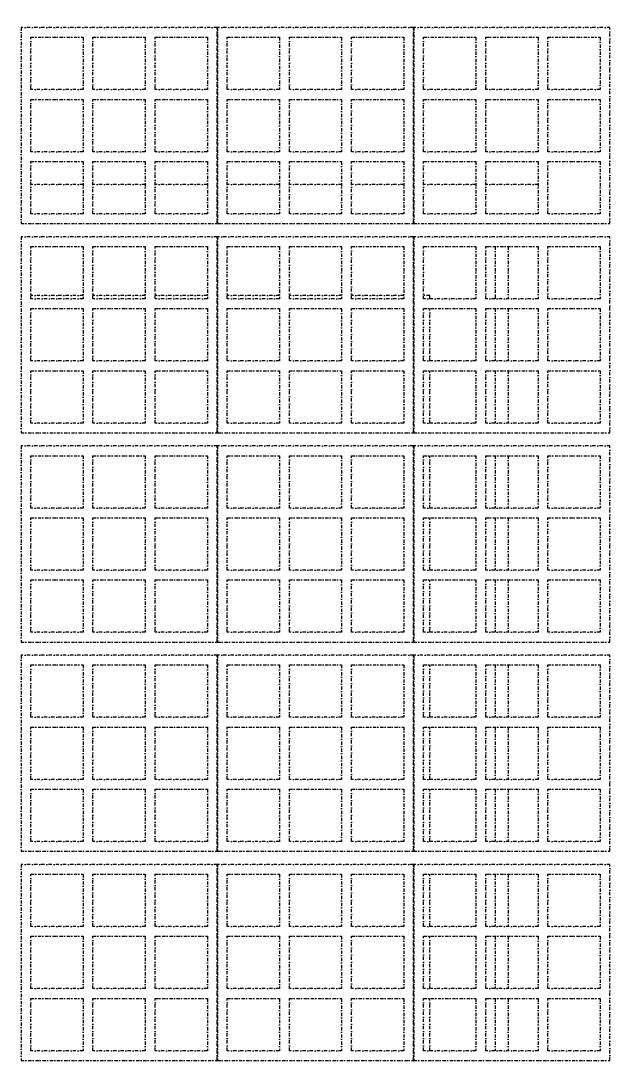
# Model space of a CAD drawing. Header units: metres. Extents: x -1783 to 21505, y -57 to 13660.
# Drawn here: x 12435 to 12525.1, y 7409.6 to 7569.6 of the extents above; entities that cross this region are included whole.
import ezdxf

# ---------------------------------------------------------------- set-up
doc = ezdxf.new("R2010")
doc.units = ezdxf.units.M
doc.header["$MEASUREMENT"] = 0
doc.linetypes.add('DASHDOT', pattern=[1, 0.5, -0.25, 0, -0.25])
doc.layers.add('cotas', color=7, linetype='Continuous')
doc.layers.add('P03', color=7, linetype='Continuous')

msp = doc.modelspace()

# ---------------------------------------------------------------- hatches: boundary and pattern name
at = {"layer": 'cotas'}
h = msp.add_hatch(color=7, dxfattribs=at)
h.dxf.hatch_style = 1
h.paths.add_polyline_path([(21504.961, 13659.963), (10304.961, 13659.963), (10304.961, 5739.963), (21504.961, 5739.963)])
h.paths.add_polyline_path([(10571.627, 13593.296), (21371.627, 13593.296), (21371.627, 5806.63), (10571.627, 5806.63)], flags=16)

# ---------------------------------------------------------------- linework, layer by layer
at = {"layer": 'P03', "linetype": 'DASHDOT'}
for p, q in [((12465.033, 7568.625), (12435.033, 7568.625)), ((12435.033, 7568.625), (12435.033, 7538.625)), ((12465.033, 7538.625), (12465.033, 7568.625)), ((12495.068, 7568.625), (12465.068, 7568.625)), ((12465.068, 7568.625), (12465.068, 7538.625)), ((12495.068, 7538.625), (12495.068, 7568.625)), ((12525.103, 7568.625), (12495.103, 7568.625)), ((12495.103, 7568.625), (12495.103, 7538.625)), ((12525.103, 7538.625), (12525.103, 7568.625)), ((12436.533, 7559.125), (12436.533, 7567.125)), ((12436.533, 7567.125), (12444.533, 7567.125)), ((12444.533, 7567.125), (12444.533, 7559.125)), ((12446.033, 7559.125), (12446.033, 7567.125)), ((12446.033, 7567.125), (12454.033, 7567.125)), ((12454.033, 7567.125), (12454.033, 7559.125)), ((12455.533, 7559.125), (12455.533, 7567.125)), ((12455.533, 7567.125), (12463.533, 7567.125)), ((12463.533, 7567.125), (12463.533, 7559.125)), ((12466.568, 7559.125), (12466.568, 7567.125)), ((12466.568, 7567.125), (12474.568, 7567.125)), ((12474.568, 7567.125), (12474.568, 7559.125)), ((12476.068, 7559.125), (12476.068, 7567.125)), ((12476.068, 7567.125), (12484.068, 7567.125)), ((12484.068, 7567.125), (12484.068, 7559.125)), ((12485.568, 7559.125), (12485.568, 7567.125)), ((12485.568, 7567.125), (12493.568, 7567.125)), ((12493.568, 7567.125), (12493.568, 7559.125)), ((12496.603, 7559.125), (12496.603, 7567.125)), ((12496.603, 7567.125), (12504.603, 7567.125)), ((12504.603, 7567.125), (12504.603, 7559.125)), ((12506.103, 7559.125), (12506.103, 7567.125)), ((12506.103, 7567.125), (12514.103, 7567.125)), ((12514.103, 7567.125), (12514.103, 7559.125)), ((12515.603, 7559.125), (12515.603, 7567.125)), ((12515.603, 7567.125), (12523.603, 7567.125)), ((12523.603, 7567.125), (12523.603, 7559.125)), ((12444.533, 7559.125), (12436.533, 7559.125)), ((12454.033, 7559.125), (12446.033, 7559.125)), ((12463.533, 7559.125), (12455.533, 7559.125)), ((12474.568, 7559.125), (12466.568, 7559.125)), ((12484.068, 7559.125), (12476.068, 7559.125)), ((12493.568, 7559.125), (12485.568, 7559.125)), ((12504.603, 7559.125), (12496.603, 7559.125)), ((12514.103, 7559.125), (12506.103, 7559.125)), ((12523.603, 7559.125), (12515.603, 7559.125)), ((12436.533, 7549.625), (12436.533, 7557.625)), ((12436.533, 7557.625), (12444.533, 7557.625)), ((12444.533, 7557.625), (12444.533, 7549.625)), ((12446.033, 7549.625), (12446.033, 7557.625)), ((12446.033, 7557.625), (12454.033, 7557.625)), ((12454.033, 7557.625), (12454.033, 7549.625)), ((12455.533, 7549.625), (12455.533, 7557.625)), ((12455.533, 7557.625), (12463.533, 7557.625)), ((12463.533, 7557.625), (12463.533, 7549.625)), ((12466.568, 7549.625), (12466.568, 7557.625)), ((12466.568, 7557.625), (12474.568, 7557.625)), ((12474.568, 7557.625), (12474.568, 7549.625)), ((12476.068, 7549.625), (12476.068, 7557.625)), ((12476.068, 7557.625), (12484.068, 7557.625)), ((12484.068, 7557.625), (12484.068, 7549.625)), ((12485.568, 7549.625), (12485.568, 7557.625)), ((12485.568, 7557.625), (12493.568, 7557.625)), ((12493.568, 7557.625), (12493.568, 7549.625)), ((12496.603, 7549.625), (12496.603, 7557.625)), ((12496.603, 7557.625), (12504.603, 7557.625)), ((12504.603, 7557.625), (12504.603, 7549.625)), ((12506.103, 7549.625), (12506.103, 7557.625)), ((12506.103, 7557.625), (12514.103, 7557.625)), ((12514.103, 7557.625), (12514.103, 7549.625)), ((12515.603, 7549.625), (12515.603, 7557.625)), ((12515.603, 7557.625), (12523.603, 7557.625)), ((12523.603, 7557.625), (12523.603, 7549.625)), ((12444.533, 7549.625), (12436.533, 7549.625)), ((12454.033, 7549.625), (12446.033, 7549.625)), ((12463.533, 7549.625), (12455.533, 7549.625)), ((12474.568, 7549.625), (12466.568, 7549.625)), ((12484.068, 7549.625), (12476.068, 7549.625)), ((12493.568, 7549.625), (12485.568, 7549.625)), ((12504.603, 7549.625), (12496.603, 7549.625)), ((12514.103, 7549.625), (12506.103, 7549.625)), ((12523.603, 7549.625), (12515.603, 7549.625)), ((12436.533, 7540.125), (12436.533, 7548.125)), ((12436.533, 7548.125), (12444.533, 7548.125)), ((12444.533, 7548.125), (12444.533, 7540.125)), ((12446.033, 7540.125), (12446.033, 7548.125)), ((12446.033, 7548.125), (12454.033, 7548.125)), ((12454.033, 7548.125), (12454.033, 7540.125)), ((12455.533, 7540.125), (12455.533, 7548.125)), ((12455.533, 7548.125), (12463.533, 7548.125)), ((12463.533, 7548.125), (12463.533, 7540.125)), ((12466.568, 7540.125), (12466.568, 7548.125)), ((12466.568, 7548.125), (12474.568, 7548.125)), ((12474.568, 7548.125), (12474.568, 7540.125)), ((12476.068, 7540.125), (12476.068, 7548.125)), ((12476.068, 7548.125), (12484.068, 7548.125)), ((12484.068, 7548.125), (12484.068, 7540.125)), ((12485.568, 7540.125), (12485.568, 7548.125)), ((12485.568, 7548.125), (12493.568, 7548.125)), ((12493.568, 7548.125), (12493.568, 7540.125)), ((12496.603, 7540.125), (12496.603, 7548.125)), ((12496.603, 7548.125), (12504.603, 7548.125)), ((12504.603, 7548.125), (12504.603, 7540.125)), ((12506.103, 7540.125), (12506.103, 7548.125)), ((12506.103, 7548.125), (12514.103, 7548.125)), ((12514.103, 7548.125), (12514.103, 7540.125)), ((12515.603, 7540.125), (12515.603, 7548.125)), ((12515.603, 7548.125), (12523.603, 7548.125)), ((12523.603, 7548.125), (12523.603, 7540.125)), ((12444.533, 7544.625), (12436.533, 7544.625)), ((12454.033, 7544.625), (12446.033, 7544.625)), ((12463.533, 7544.625), (12455.533, 7544.625)), ((12474.568, 7544.625), (12466.568, 7544.625)), ((12484.068, 7544.625), (12476.068, 7544.625)), ((12493.568, 7544.625), (12485.568, 7544.625)), ((12504.603, 7544.625), (12496.603, 7544.625)), ((12514.103, 7544.625), (12506.103, 7544.625)), ((12444.533, 7540.125), (12436.533, 7540.125)), ((12454.033, 7540.125), (12446.033, 7540.125)), ((12463.533, 7540.125), (12455.533, 7540.125)), ((12474.568, 7540.125), (12466.568, 7540.125)), ((12484.068, 7540.125), (12476.068, 7540.125)), ((12493.568, 7540.125), (12485.568, 7540.125)), ((12504.603, 7540.125), (12496.603, 7540.125)), ((12514.103, 7540.125), (12506.103, 7540.125)), ((12523.603, 7540.125), (12515.603, 7540.125)), ((12435.033, 7538.625), (12465.033, 7538.625)), ((12465.068, 7538.625), (12495.068, 7538.625)), ((12495.103, 7538.625), (12525.103, 7538.625)), ((12465.033, 7536.625), (12435.033, 7536.625)), ((12435.033, 7536.625), (12435.033, 7506.625)), ((12465.033, 7506.625), (12465.033, 7536.625)), ((12495.068, 7536.625), (12465.068, 7536.625)), ((12465.068, 7536.625), (12465.068, 7506.625)), ((12495.068, 7506.625), (12495.068, 7536.625)), ((12525.103, 7536.625), (12495.103, 7536.625)), ((12495.103, 7536.625), (12495.103, 7506.625)), ((12525.103, 7506.625), (12525.103, 7536.625)), ((12436.533, 7527.125), (12436.533, 7535.125)), ((12436.533, 7535.125), (12444.533, 7535.125)), ((12444.533, 7535.125), (12444.533, 7527.125)), ((12446.033, 7527.125), (12446.033, 7535.125)), ((12446.033, 7535.125), (12454.033, 7535.125)), ((12454.033, 7535.125), (12454.033, 7527.125)), ((12455.533, 7527.125), (12455.533, 7535.125)), ((12455.533, 7535.125), (12463.533, 7535.125)), ((12463.533, 7535.125), (12463.533, 7527.125)), ((12466.568, 7527.125), (12466.568, 7535.125)), ((12466.568, 7535.125), (12474.568, 7535.125)), ((12474.568, 7535.125), (12474.568, 7527.125)), ((12476.068, 7527.125), (12476.068, 7535.125)), ((12476.068, 7535.125), (12484.068, 7535.125)), ((12484.068, 7535.125), (12484.068, 7527.125)), ((12485.568, 7527.125), (12485.568, 7535.125)), ((12485.568, 7535.125), (12493.568, 7535.125)), ((12493.568, 7535.125), (12493.568, 7527.125)), ((12496.603, 7527.125), (12496.603, 7535.125)), ((12496.603, 7535.125), (12504.603, 7535.125)), ((12504.603, 7535.125), (12504.603, 7527.125)), ((12506.103, 7527.125), (12506.103, 7535.125)), ((12506.103, 7535.125), (12514.103, 7535.125)), ((12507.55, 7535.125), (12507.55, 7527.625)), ((12509.55, 7535.125), (12509.55, 7527.125)), ((12514.103, 7535.125), (12514.103, 7527.125)), ((12515.603, 7527.125), (12515.603, 7535.125)), ((12515.603, 7535.125), (12523.603, 7535.125)), ((12523.603, 7535.125), (12523.603, 7527.125)), ((12444.533, 7527.625), (12436.533, 7527.625)), ((12444.533, 7527.125), (12436.533, 7527.125)), ((12454.033, 7527.625), (12446.033, 7527.625)), ((12454.033, 7527.125), (12446.033, 7527.125)), ((12463.533, 7527.625), (12455.533, 7527.625)), ((12463.533, 7527.125), (12455.533, 7527.125)), ((12474.568, 7527.625), (12466.568, 7527.625)), ((12474.568, 7527.125), (12466.568, 7527.125)), ((12484.068, 7527.625), (12476.068, 7527.625)), ((12484.068, 7527.125), (12476.068, 7527.125)), ((12493.568, 7527.625), (12485.568, 7527.625)), ((12493.568, 7527.125), (12485.568, 7527.125)), ((12497.55, 7527.625), (12496.603, 7527.625)), ((12504.603, 7527.125), (12496.603, 7527.125)), ((12497.55, 7527.125), (12497.55, 7527.625)), ((12514.103, 7527.125), (12506.103, 7527.125)), ((12507.55, 7527.625), (12507.55, 7527.125)), ((12523.603, 7527.125), (12515.603, 7527.125)), ((12436.533, 7517.625), (12436.533, 7525.625)), ((12436.533, 7525.625), (12444.533, 7525.625)), ((12444.533, 7525.625), (12444.533, 7517.625)), ((12446.033, 7517.625), (12446.033, 7525.625)), ((12446.033, 7525.625), (12454.033, 7525.625)), ((12454.033, 7525.625), (12454.033, 7517.625)), ((12455.533, 7517.625), (12455.533, 7525.625)), ((12455.533, 7525.625), (12463.533, 7525.625)), ((12463.533, 7525.625), (12463.533, 7517.625)), ((12466.568, 7517.625), (12466.568, 7525.625)), ((12466.568, 7525.625), (12474.568, 7525.625)), ((12474.568, 7525.625), (12474.568, 7517.625)), ((12476.068, 7517.625), (12476.068, 7525.625)), ((12476.068, 7525.625), (12484.068, 7525.625)), ((12484.068, 7525.625), (12484.068, 7517.625)), ((12485.568, 7517.625), (12485.568, 7525.625)), ((12485.568, 7525.625), (12493.568, 7525.625)), ((12493.568, 7525.625), (12493.568, 7517.625)), ((12496.603, 7517.625), (12496.603, 7525.625)), ((12496.603, 7525.625), (12504.603, 7525.625)), ((12497.55, 7517.625), (12497.55, 7525.625)), ((12504.603, 7525.625), (12504.603, 7517.625)), ((12506.103, 7517.625), (12506.103, 7525.625)), ((12506.103, 7525.625), (12514.103, 7525.625)), ((12507.55, 7525.625), (12507.55, 7517.625)), ((12509.55, 7525.625), (12509.55, 7517.625)), ((12514.103, 7525.625), (12514.103, 7517.625)), ((12515.603, 7517.625), (12515.603, 7525.625)), ((12515.603, 7525.625), (12523.603, 7525.625)), ((12523.603, 7525.625), (12523.603, 7517.625)), ((12444.533, 7517.625), (12436.533, 7517.625)), ((12454.033, 7517.625), (12446.033, 7517.625)), ((12463.533, 7517.625), (12455.533, 7517.625)), ((12474.568, 7517.625), (12466.568, 7517.625)), ((12484.068, 7517.625), (12476.068, 7517.625)), ((12493.568, 7517.625), (12485.568, 7517.625)), ((12504.603, 7517.625), (12496.603, 7517.625)), ((12514.103, 7517.625), (12506.103, 7517.625)), ((12523.603, 7517.625), (12515.603, 7517.625)), ((12436.533, 7508.125), (12436.533, 7516.125)), ((12436.533, 7516.125), (12444.533, 7516.125)), ((12444.533, 7516.125), (12444.533, 7508.125)), ((12446.033, 7508.125), (12446.033, 7516.125)), ((12446.033, 7516.125), (12454.033, 7516.125)), ((12454.033, 7516.125), (12454.033, 7508.125)), ((12455.533, 7508.125), (12455.533, 7516.125)), ((12455.533, 7516.125), (12463.533, 7516.125)), ((12463.533, 7516.125), (12463.533, 7508.125)), ((12466.568, 7508.125), (12466.568, 7516.125)), ((12466.568, 7516.125), (12474.568, 7516.125)), ((12474.568, 7516.125), (12474.568, 7508.125)), ((12476.068, 7508.125), (12476.068, 7516.125)), ((12476.068, 7516.125), (12484.068, 7516.125)), ((12484.068, 7516.125), (12484.068, 7508.125)), ((12485.568, 7508.125), (12485.568, 7516.125)), ((12485.568, 7516.125), (12493.568, 7516.125)), ((12493.568, 7516.125), (12493.568, 7508.125)), ((12496.603, 7508.125), (12496.603, 7516.125)), ((12496.603, 7516.125), (12504.603, 7516.125)), ((12497.55, 7508.125), (12497.55, 7516.125)), ((12504.603, 7516.125), (12504.603, 7508.125)), ((12506.103, 7508.125), (12506.103, 7516.125)), ((12506.103, 7516.125), (12514.103, 7516.125)), ((12507.55, 7516.125), (12507.55, 7508.125)), ((12509.55, 7516.125), (12509.55, 7508.125)), ((12514.103, 7516.125), (12514.103, 7508.125)), ((12515.603, 7508.125), (12515.603, 7516.125)), ((12515.603, 7516.125), (12523.603, 7516.125)), ((12523.603, 7516.125), (12523.603, 7508.125)), ((12444.533, 7508.125), (12436.533, 7508.125)), ((12454.033, 7508.125), (12446.033, 7508.125)), ((12463.533, 7508.125), (12455.533, 7508.125)), ((12474.568, 7508.125), (12466.568, 7508.125)), ((12484.068, 7508.125), (12476.068, 7508.125)), ((12493.568, 7508.125), (12485.568, 7508.125)), ((12504.603, 7508.125), (12496.603, 7508.125)), ((12514.103, 7508.125), (12506.103, 7508.125)), ((12523.603, 7508.125), (12515.603, 7508.125)), ((12435.033, 7506.625), (12465.033, 7506.625)), ((12465.068, 7506.625), (12495.068, 7506.625)), ((12495.103, 7506.625), (12525.103, 7506.625)), ((12465.033, 7504.625), (12435.033, 7504.625)), ((12435.033, 7504.625), (12435.033, 7474.625)), ((12465.033, 7474.625), (12465.033, 7504.625)), ((12495.068, 7504.625), (12465.068, 7504.625)), ((12465.068, 7504.625), (12465.068, 7474.625)), ((12495.068, 7474.625), (12495.068, 7504.625)), ((12525.103, 7504.625), (12495.103, 7504.625)), ((12495.103, 7504.625), (12495.103, 7474.625)), ((12525.103, 7474.625), (12525.103, 7504.625)), ((12436.533, 7495.125), (12436.533, 7503.125)), ((12436.533, 7503.125), (12444.533, 7503.125)), ((12444.533, 7503.125), (12444.533, 7495.125)), ((12446.033, 7495.125), (12446.033, 7503.125)), ((12446.033, 7503.125), (12454.033, 7503.125)), ((12454.033, 7503.125), (12454.033, 7495.125)), ((12455.533, 7495.125), (12455.533, 7503.125)), ((12455.533, 7503.125), (12463.533, 7503.125)), ((12463.533, 7503.125), (12463.533, 7495.125)), ((12466.568, 7495.125), (12466.568, 7503.125)), ((12466.568, 7503.125), (12474.568, 7503.125)), ((12474.568, 7503.125), (12474.568, 7495.125)), ((12476.068, 7495.125), (12476.068, 7503.125)), ((12476.068, 7503.125), (12484.068, 7503.125)), ((12484.068, 7503.125), (12484.068, 7495.125)), ((12485.568, 7495.125), (12485.568, 7503.125)), ((12485.568, 7503.125), (12493.568, 7503.125)), ((12493.568, 7503.125), (12493.568, 7495.125)), ((12496.603, 7495.125), (12496.603, 7503.125)), ((12496.603, 7503.125), (12504.603, 7503.125)), ((12497.55, 7495.125), (12497.55, 7503.125)), ((12504.603, 7503.125), (12504.603, 7495.125)), ((12506.103, 7495.125), (12506.103, 7503.125)), ((12506.103, 7503.125), (12514.103, 7503.125)), ((12507.55, 7503.125), (12507.55, 7495.125)), ((12509.55, 7503.125), (12509.55, 7495.125)), ((12514.103, 7503.125), (12514.103, 7495.125)), ((12515.603, 7495.125), (12515.603, 7503.125)), ((12515.603, 7503.125), (12523.603, 7503.125)), ((12523.603, 7503.125), (12523.603, 7495.125)), ((12444.533, 7495.125), (12436.533, 7495.125)), ((12454.033, 7495.125), (12446.033, 7495.125)), ((12463.533, 7495.125), (12455.533, 7495.125)), ((12474.568, 7495.125), (12466.568, 7495.125)), ((12484.068, 7495.125), (12476.068, 7495.125)), ((12493.568, 7495.125), (12485.568, 7495.125)), ((12504.603, 7495.125), (12496.603, 7495.125)), ((12514.103, 7495.125), (12506.103, 7495.125)), ((12523.603, 7495.125), (12515.603, 7495.125)), ((12436.533, 7485.625), (12436.533, 7493.625)), ((12436.533, 7493.625), (12444.533, 7493.625)), ((12444.533, 7493.625), (12444.533, 7485.625)), ((12446.033, 7485.625), (12446.033, 7493.625)), ((12446.033, 7493.625), (12454.033, 7493.625)), ((12454.033, 7493.625), (12454.033, 7485.625)), ((12455.533, 7485.625), (12455.533, 7493.625)), ((12455.533, 7493.625), (12463.533, 7493.625)), ((12463.533, 7493.625), (12463.533, 7485.625)), ((12466.568, 7485.625), (12466.568, 7493.625)), ((12466.568, 7493.625), (12474.568, 7493.625)), ((12474.568, 7493.625), (12474.568, 7485.625)), ((12476.068, 7485.625), (12476.068, 7493.625)), ((12476.068, 7493.625), (12484.068, 7493.625)), ((12484.068, 7493.625), (12484.068, 7485.625)), ((12485.568, 7485.625), (12485.568, 7493.625)), ((12485.568, 7493.625), (12493.568, 7493.625)), ((12493.568, 7493.625), (12493.568, 7485.625)), ((12496.603, 7485.625), (12496.603, 7493.625)), ((12496.603, 7493.625), (12504.603, 7493.625)), ((12497.55, 7485.625), (12497.55, 7493.625)), ((12504.603, 7493.625), (12504.603, 7485.625)), ((12506.103, 7485.625), (12506.103, 7493.625)), ((12506.103, 7493.625), (12514.103, 7493.625)), ((12507.55, 7493.625), (12507.55, 7485.625)), ((12509.55, 7493.625), (12509.55, 7485.625)), ((12514.103, 7493.625), (12514.103, 7485.625)), ((12515.603, 7485.625), (12515.603, 7493.625)), ((12515.603, 7493.625), (12523.603, 7493.625)), ((12523.603, 7493.625), (12523.603, 7485.625)), ((12444.533, 7485.625), (12436.533, 7485.625)), ((12454.033, 7485.625), (12446.033, 7485.625)), ((12463.533, 7485.625), (12455.533, 7485.625)), ((12474.568, 7485.625), (12466.568, 7485.625)), ((12484.068, 7485.625), (12476.068, 7485.625)), ((12493.568, 7485.625), (12485.568, 7485.625)), ((12504.603, 7485.625), (12496.603, 7485.625)), ((12514.103, 7485.625), (12506.103, 7485.625)), ((12523.603, 7485.625), (12515.603, 7485.625)), ((12436.533, 7476.125), (12436.533, 7484.125)), ((12436.533, 7484.125), (12444.533, 7484.125)), ((12444.533, 7484.125), (12444.533, 7476.125)), ((12446.033, 7476.125), (12446.033, 7484.125)), ((12446.033, 7484.125), (12454.033, 7484.125)), ((12454.033, 7484.125), (12454.033, 7476.125)), ((12455.533, 7476.125), (12455.533, 7484.125)), ((12455.533, 7484.125), (12463.533, 7484.125)), ((12463.533, 7484.125), (12463.533, 7476.125)), ((12466.568, 7476.125), (12466.568, 7484.125)), ((12466.568, 7484.125), (12474.568, 7484.125)), ((12474.568, 7484.125), (12474.568, 7476.125)), ((12476.068, 7476.125), (12476.068, 7484.125)), ((12476.068, 7484.125), (12484.068, 7484.125)), ((12484.068, 7484.125), (12484.068, 7476.125)), ((12485.568, 7476.125), (12485.568, 7484.125)), ((12485.568, 7484.125), (12493.568, 7484.125)), ((12493.568, 7484.125), (12493.568, 7476.125)), ((12496.603, 7476.125), (12496.603, 7484.125)), ((12496.603, 7484.125), (12504.603, 7484.125)), ((12497.55, 7476.125), (12497.55, 7484.125)), ((12504.603, 7484.125), (12504.603, 7476.125)), ((12506.103, 7476.125), (12506.103, 7484.125)), ((12506.103, 7484.125), (12514.103, 7484.125)), ((12507.55, 7484.125), (12507.55, 7476.125)), ((12509.55, 7484.125), (12509.55, 7476.125)), ((12514.103, 7484.125), (12514.103, 7476.125)), ((12515.603, 7476.125), (12515.603, 7484.125)), ((12515.603, 7484.125), (12523.603, 7484.125)), ((12523.603, 7484.125), (12523.603, 7476.125)), ((12444.533, 7476.125), (12436.533, 7476.125)), ((12454.033, 7476.125), (12446.033, 7476.125)), ((12463.533, 7476.125), (12455.533, 7476.125)), ((12474.568, 7476.125), (12466.568, 7476.125)), ((12484.068, 7476.125), (12476.068, 7476.125)), ((12493.568, 7476.125), (12485.568, 7476.125)), ((12504.603, 7476.125), (12496.603, 7476.125)), ((12514.103, 7476.125), (12506.103, 7476.125)), ((12523.603, 7476.125), (12515.603, 7476.125)), ((12435.033, 7474.625), (12465.033, 7474.625)), ((12465.068, 7474.625), (12495.068, 7474.625)), ((12495.103, 7474.625), (12525.103, 7474.625)), ((12465.033, 7472.625), (12435.033, 7472.625)), ((12435.033, 7472.625), (12435.033, 7442.625)), ((12465.033, 7442.625), (12465.033, 7472.625)), ((12495.068, 7472.625), (12465.068, 7472.625)), ((12465.068, 7472.625), (12465.068, 7442.625)), ((12495.068, 7442.625), (12495.068, 7472.625)), ((12525.103, 7472.625), (12495.103, 7472.625)), ((12495.103, 7472.625), (12495.103, 7442.625)), ((12525.103, 7442.625), (12525.103, 7472.625)), ((12436.533, 7463.125), (12436.533, 7471.125)), ((12436.533, 7471.125), (12444.533, 7471.125)), ((12444.533, 7471.125), (12444.533, 7463.125)), ((12446.033, 7463.125), (12446.033, 7471.125)), ((12446.033, 7471.125), (12454.033, 7471.125)), ((12454.033, 7471.125), (12454.033, 7463.125)), ((12455.533, 7463.125), (12455.533, 7471.125)), ((12455.533, 7471.125), (12463.533, 7471.125)), ((12463.533, 7471.125), (12463.533, 7463.125)), ((12466.568, 7463.125), (12466.568, 7471.125)), ((12466.568, 7471.125), (12474.568, 7471.125)), ((12474.568, 7471.125), (12474.568, 7463.125)), ((12476.068, 7463.125), (12476.068, 7471.125)), ((12476.068, 7471.125), (12484.068, 7471.125)), ((12484.068, 7471.125), (12484.068, 7463.125)), ((12485.568, 7463.125), (12485.568, 7471.125)), ((12485.568, 7471.125), (12493.568, 7471.125)), ((12493.568, 7471.125), (12493.568, 7463.125)), ((12496.603, 7463.125), (12496.603, 7471.125)), ((12496.603, 7471.125), (12504.603, 7471.125)), ((12497.55, 7463.125), (12497.55, 7471.125)), ((12504.603, 7471.125), (12504.603, 7463.125)), ((12506.103, 7463.125), (12506.103, 7471.125)), ((12506.103, 7471.125), (12514.103, 7471.125)), ((12507.55, 7471.125), (12507.55, 7463.125)), ((12509.55, 7471.125), (12509.55, 7463.125)), ((12514.103, 7471.125), (12514.103, 7463.125)), ((12515.603, 7463.125), (12515.603, 7471.125)), ((12515.603, 7471.125), (12523.603, 7471.125)), ((12523.603, 7471.125), (12523.603, 7463.125)), ((12444.533, 7463.125), (12436.533, 7463.125)), ((12454.033, 7463.125), (12446.033, 7463.125)), ((12463.533, 7463.125), (12455.533, 7463.125)), ((12474.568, 7463.125), (12466.568, 7463.125)), ((12484.068, 7463.125), (12476.068, 7463.125)), ((12493.568, 7463.125), (12485.568, 7463.125)), ((12504.603, 7463.125), (12496.603, 7463.125)), ((12514.103, 7463.125), (12506.103, 7463.125)), ((12523.603, 7463.125), (12515.603, 7463.125)), ((12436.533, 7453.625), (12436.533, 7461.625)), ((12436.533, 7461.625), (12444.533, 7461.625)), ((12444.533, 7461.625), (12444.533, 7453.625)), ((12446.033, 7453.625), (12446.033, 7461.625)), ((12446.033, 7461.625), (12454.033, 7461.625)), ((12454.033, 7461.625), (12454.033, 7453.625)), ((12455.533, 7453.625), (12455.533, 7461.625)), ((12455.533, 7461.625), (12463.533, 7461.625)), ((12463.533, 7461.625), (12463.533, 7453.625)), ((12466.568, 7453.625), (12466.568, 7461.625)), ((12466.568, 7461.625), (12474.568, 7461.625)), ((12474.568, 7461.625), (12474.568, 7453.625)), ((12476.068, 7453.625), (12476.068, 7461.625)), ((12476.068, 7461.625), (12484.068, 7461.625)), ((12484.068, 7461.625), (12484.068, 7453.625)), ((12485.568, 7453.625), (12485.568, 7461.625)), ((12485.568, 7461.625), (12493.568, 7461.625)), ((12493.568, 7461.625), (12493.568, 7453.625)), ((12496.603, 7453.625), (12496.603, 7461.625)), ((12496.603, 7461.625), (12504.603, 7461.625)), ((12497.55, 7453.625), (12497.55, 7461.625)), ((12504.603, 7461.625), (12504.603, 7453.625)), ((12506.103, 7453.625), (12506.103, 7461.625)), ((12506.103, 7461.625), (12514.103, 7461.625)), ((12507.55, 7461.625), (12507.55, 7453.625)), ((12509.55, 7461.625), (12509.55, 7453.625)), ((12514.103, 7461.625), (12514.103, 7453.625)), ((12515.603, 7453.625), (12515.603, 7461.625)), ((12515.603, 7461.625), (12523.603, 7461.625)), ((12523.603, 7461.625), (12523.603, 7453.625)), ((12444.533, 7453.625), (12436.533, 7453.625)), ((12454.033, 7453.625), (12446.033, 7453.625)), ((12463.533, 7453.625), (12455.533, 7453.625)), ((12474.568, 7453.625), (12466.568, 7453.625)), ((12484.068, 7453.625), (12476.068, 7453.625)), ((12493.568, 7453.625), (12485.568, 7453.625)), ((12504.603, 7453.625), (12496.603, 7453.625)), ((12514.103, 7453.625), (12506.103, 7453.625)), ((12523.603, 7453.625), (12515.603, 7453.625)), ((12436.533, 7444.125), (12436.533, 7452.125)), ((12436.533, 7452.125), (12444.533, 7452.125)), ((12444.533, 7452.125), (12444.533, 7444.125)), ((12446.033, 7444.125), (12446.033, 7452.125)), ((12446.033, 7452.125), (12454.033, 7452.125)), ((12454.033, 7452.125), (12454.033, 7444.125)), ((12455.533, 7444.125), (12455.533, 7452.125)), ((12455.533, 7452.125), (12463.533, 7452.125)), ((12463.533, 7452.125), (12463.533, 7444.125)), ((12466.568, 7444.125), (12466.568, 7452.125)), ((12466.568, 7452.125), (12474.568, 7452.125)), ((12474.568, 7452.125), (12474.568, 7444.125)), ((12476.068, 7444.125), (12476.068, 7452.125)), ((12476.068, 7452.125), (12484.068, 7452.125)), ((12484.068, 7452.125), (12484.068, 7444.125)), ((12485.568, 7444.125), (12485.568, 7452.125)), ((12485.568, 7452.125), (12493.568, 7452.125)), ((12493.568, 7452.125), (12493.568, 7444.125)), ((12496.603, 7444.125), (12496.603, 7452.125)), ((12496.603, 7452.125), (12504.603, 7452.125)), ((12497.55, 7444.125), (12497.55, 7452.125)), ((12504.603, 7452.125), (12504.603, 7444.125)), ((12506.103, 7444.125), (12506.103, 7452.125)), ((12506.103, 7452.125), (12514.103, 7452.125)), ((12507.55, 7452.125), (12507.55, 7444.125)), ((12509.55, 7452.125), (12509.55, 7444.125)), ((12514.103, 7452.125), (12514.103, 7444.125)), ((12515.603, 7444.125), (12515.603, 7452.125)), ((12515.603, 7452.125), (12523.603, 7452.125)), ((12523.603, 7452.125), (12523.603, 7444.125)), ((12444.533, 7444.125), (12436.533, 7444.125)), ((12454.033, 7444.125), (12446.033, 7444.125)), ((12463.533, 7444.125), (12455.533, 7444.125)), ((12474.568, 7444.125), (12466.568, 7444.125)), ((12484.068, 7444.125), (12476.068, 7444.125)), ((12493.568, 7444.125), (12485.568, 7444.125)), ((12504.603, 7444.125), (12496.603, 7444.125)), ((12514.103, 7444.125), (12506.103, 7444.125)), ((12523.603, 7444.125), (12515.603, 7444.125)), ((12435.033, 7442.625), (12465.033, 7442.625)), ((12465.068, 7442.625), (12495.068, 7442.625)), ((12495.103, 7442.625), (12525.103, 7442.625)), ((12465.033, 7440.625), (12435.033, 7440.625)), ((12435.033, 7440.625), (12435.033, 7410.625)), ((12465.033, 7410.625), (12465.033, 7440.625)), ((12495.068, 7440.625), (12465.068, 7440.625)), ((12465.068, 7440.625), (12465.068, 7410.625)), ((12495.068, 7410.625), (12495.068, 7440.625)), ((12525.103, 7440.625), (12495.103, 7440.625)), ((12495.103, 7440.625), (12495.103, 7410.625)), ((12525.103, 7410.625), (12525.103, 7440.625)), ((12436.533, 7431.125), (12436.533, 7439.125)), ((12436.533, 7439.125), (12444.533, 7439.125)), ((12444.533, 7439.125), (12444.533, 7431.125)), ((12446.033, 7431.125), (12446.033, 7439.125)), ((12446.033, 7439.125), (12454.033, 7439.125)), ((12454.033, 7439.125), (12454.033, 7431.125)), ((12455.533, 7431.125), (12455.533, 7439.125)), ((12455.533, 7439.125), (12463.533, 7439.125)), ((12463.533, 7439.125), (12463.533, 7431.125)), ((12466.568, 7431.125), (12466.568, 7439.125)), ((12466.568, 7439.125), (12474.568, 7439.125)), ((12474.568, 7439.125), (12474.568, 7431.125)), ((12476.068, 7431.125), (12476.068, 7439.125)), ((12476.068, 7439.125), (12484.068, 7439.125)), ((12484.068, 7439.125), (12484.068, 7431.125)), ((12485.568, 7431.125), (12485.568, 7439.125)), ((12485.568, 7439.125), (12493.568, 7439.125)), ((12493.568, 7439.125), (12493.568, 7431.125)), ((12496.603, 7431.125), (12496.603, 7439.125)), ((12496.603, 7439.125), (12504.603, 7439.125)), ((12497.55, 7431.125), (12497.55, 7439.125)), ((12504.603, 7439.125), (12504.603, 7431.125)), ((12506.103, 7431.125), (12506.103, 7439.125)), ((12506.103, 7439.125), (12514.103, 7439.125)), ((12507.55, 7439.125), (12507.55, 7431.125)), ((12509.55, 7439.125), (12509.55, 7431.125)), ((12514.103, 7439.125), (12514.103, 7431.125)), ((12515.603, 7431.125), (12515.603, 7439.125)), ((12515.603, 7439.125), (12523.603, 7439.125)), ((12523.603, 7439.125), (12523.603, 7431.125)), ((12444.533, 7431.125), (12436.533, 7431.125)), ((12454.033, 7431.125), (12446.033, 7431.125)), ((12463.533, 7431.125), (12455.533, 7431.125)), ((12474.568, 7431.125), (12466.568, 7431.125)), ((12484.068, 7431.125), (12476.068, 7431.125)), ((12493.568, 7431.125), (12485.568, 7431.125)), ((12504.603, 7431.125), (12496.603, 7431.125)), ((12514.103, 7431.125), (12506.103, 7431.125)), ((12523.603, 7431.125), (12515.603, 7431.125)), ((12436.533, 7421.625), (12436.533, 7429.625)), ((12436.533, 7429.625), (12444.533, 7429.625)), ((12444.533, 7429.625), (12444.533, 7421.625)), ((12446.033, 7421.625), (12446.033, 7429.625)), ((12446.033, 7429.625), (12454.033, 7429.625)), ((12454.033, 7429.625), (12454.033, 7421.625)), ((12455.533, 7421.625), (12455.533, 7429.625)), ((12455.533, 7429.625), (12463.533, 7429.625)), ((12463.533, 7429.625), (12463.533, 7421.625)), ((12466.568, 7421.625), (12466.568, 7429.625)), ((12466.568, 7429.625), (12474.568, 7429.625)), ((12474.568, 7429.625), (12474.568, 7421.625)), ((12476.068, 7421.625), (12476.068, 7429.625)), ((12476.068, 7429.625), (12484.068, 7429.625)), ((12484.068, 7429.625), (12484.068, 7421.625)), ((12485.568, 7421.625), (12485.568, 7429.625)), ((12485.568, 7429.625), (12493.568, 7429.625)), ((12493.568, 7429.625), (12493.568, 7421.625)), ((12496.603, 7421.625), (12496.603, 7429.625)), ((12496.603, 7429.625), (12504.603, 7429.625)), ((12497.55, 7421.625), (12497.55, 7429.625)), ((12504.603, 7429.625), (12504.603, 7421.625)), ((12506.103, 7421.625), (12506.103, 7429.625)), ((12506.103, 7429.625), (12514.103, 7429.625)), ((12507.55, 7429.625), (12507.55, 7421.625)), ((12509.55, 7429.625), (12509.55, 7421.625)), ((12514.103, 7429.625), (12514.103, 7421.625)), ((12515.603, 7421.625), (12515.603, 7429.625)), ((12515.603, 7429.625), (12523.603, 7429.625)), ((12523.603, 7429.625), (12523.603, 7421.625)), ((12444.533, 7421.625), (12436.533, 7421.625)), ((12454.033, 7421.625), (12446.033, 7421.625)), ((12463.533, 7421.625), (12455.533, 7421.625)), ((12474.568, 7421.625), (12466.568, 7421.625)), ((12484.068, 7421.625), (12476.068, 7421.625)), ((12493.568, 7421.625), (12485.568, 7421.625)), ((12504.603, 7421.625), (12496.603, 7421.625)), ((12514.103, 7421.625), (12506.103, 7421.625)), ((12523.603, 7421.625), (12515.603, 7421.625)), ((12436.533, 7412.125), (12436.533, 7420.125)), ((12436.533, 7420.125), (12444.533, 7420.125)), ((12444.533, 7420.125), (12444.533, 7412.125)), ((12446.033, 7412.125), (12446.033, 7420.125)), ((12446.033, 7420.125), (12454.033, 7420.125)), ((12454.033, 7420.125), (12454.033, 7412.125)), ((12455.533, 7412.125), (12455.533, 7420.125)), ((12455.533, 7420.125), (12463.533, 7420.125)), ((12463.533, 7420.125), (12463.533, 7412.125)), ((12466.568, 7412.125), (12466.568, 7420.125)), ((12466.568, 7420.125), (12474.568, 7420.125)), ((12474.568, 7420.125), (12474.568, 7412.125)), ((12476.068, 7412.125), (12476.068, 7420.125)), ((12476.068, 7420.125), (12484.068, 7420.125)), ((12484.068, 7420.125), (12484.068, 7412.125)), ((12485.568, 7412.125), (12485.568, 7420.125)), ((12485.568, 7420.125), (12493.568, 7420.125)), ((12493.568, 7420.125), (12493.568, 7412.125)), ((12496.603, 7412.125), (12496.603, 7420.125)), ((12496.603, 7420.125), (12504.603, 7420.125)), ((12497.55, 7412.125), (12497.55, 7420.125)), ((12504.603, 7420.125), (12504.603, 7412.125)), ((12506.103, 7412.125), (12506.103, 7420.125)), ((12506.103, 7420.125), (12514.103, 7420.125)), ((12507.55, 7420.125), (12507.55, 7412.125)), ((12509.55, 7420.125), (12509.55, 7412.125)), ((12514.103, 7420.125), (12514.103, 7412.125)), ((12515.603, 7412.125), (12515.603, 7420.125)), ((12515.603, 7420.125), (12523.603, 7420.125)), ((12523.603, 7420.125), (12523.603, 7412.125)), ((12444.533, 7412.125), (12436.533, 7412.125)), ((12454.033, 7412.125), (12446.033, 7412.125)), ((12463.533, 7412.125), (12455.533, 7412.125)), ((12474.568, 7412.125), (12466.568, 7412.125)), ((12484.068, 7412.125), (12476.068, 7412.125)), ((12493.568, 7412.125), (12485.568, 7412.125)), ((12504.603, 7412.125), (12496.603, 7412.125)), ((12514.103, 7412.125), (12506.103, 7412.125)), ((12523.603, 7412.125), (12515.603, 7412.125)), ((12435.033, 7410.625), (12465.033, 7410.625)), ((12465.068, 7410.625), (12495.068, 7410.625)), ((12495.103, 7410.625), (12525.103, 7410.625))]:
    msp.add_line(p, q, dxfattribs=at)

doc.saveas('drawing.dxf')
